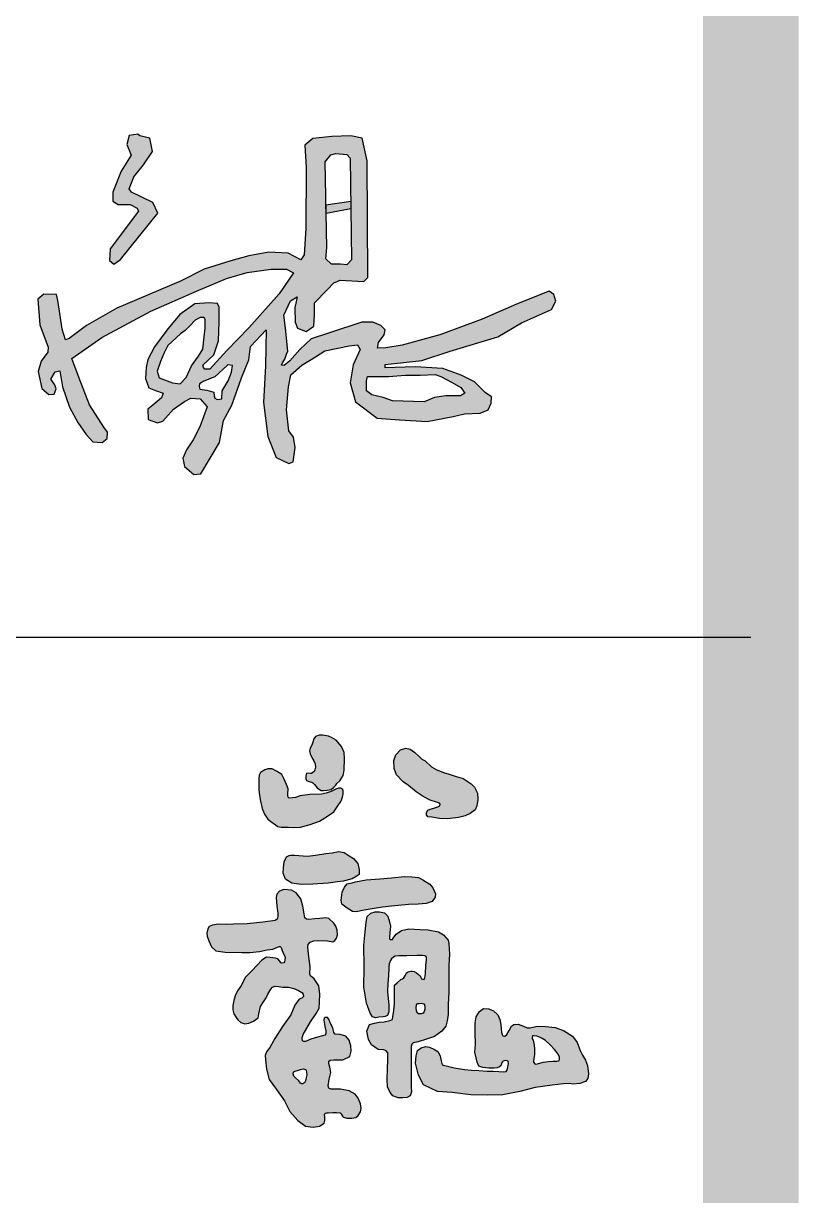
# Model space of a CAD drawing. Extents: x -427546 to -314919, y 698702 to 968782.
# Drawn here: x -341087 to -339871, y 791971 to 793810 of the extents above; entities that cross this region are included whole.
import ezdxf

# ---------------------------------------------------------------- set-up
doc = ezdxf.new("R2010")
doc.units = 0
doc.header["$LTSCALE"] = 1000
doc.header["$MEASUREMENT"] = 0
doc.layers.get('0').update_dxf_attribs({"linetype": 'CONTINUOUS'})
doc.layers.add('PUB_TITLE', color=4, linetype='CONTINUOUS')

msp = doc.modelspace()

# ---------------------------------------------------------------- hatches: boundary and pattern name
h = msp.add_hatch(color=7)
h.paths.add_polyline_path([(-340589.8, 793407.5), (-340552.8, 793405.3), (-340546.4, 793411.7), (-340547.8, 793594.5), (-340555.5, 793630.1), (-340573.1, 793634), (-340602.9, 793632.7), (-340632.7, 793629.5), (-340645.2, 793619.5), (-340643.1, 793584), (-340643.7, 793488.3), (-340646.6, 793447.3), (-340651.8, 793439.6), (-340671.4, 793450), (-340701.8, 793451.6), (-340733.3, 793445.6), (-340761.3, 793437.7), (-340803.5, 793424.5), (-340840.5, 793406.1), (-340940.4, 793363.5), (-340988, 793336.2), (-341015.3, 793315.9), (-341021, 793313.9), (-341026.2, 793330.5), (-341029.3, 793352), (-341032.7, 793375.8), (-341034.8, 793384.9), (-341054.9, 793385.3), (-341064.5, 793377.9), (-341061, 793337.6), (-341048.3, 793302.2), (-341048.5, 793294.6), (-341059, 793280.4), (-341063.6, 793264.1), (-341057.8, 793237.3), (-341047, 793228.1), (-341038.7, 793228.7), (-341035.6, 793237), (-341037.4, 793243.5), (-341044.1, 793252.4), (-341037, 793263.7), (-341029.6, 793265.3), (-341025.6, 793240.3), (-341014.5, 793208.2), (-341001.8, 793184.2), (-340988.3, 793165.5), (-340978.1, 793153.8), (-340963.2, 793153), (-340955.6, 793159.1), (-340955.2, 793169.2), (-340960.6, 793176.8), (-340983.2, 793211.7), (-340999.6, 793253.7), (-341010.9, 793284.5), (-340963.7, 793317.3), (-340887, 793358.9), (-340815.5, 793390.2), (-340768.4, 793410.1), (-340736.1, 793419.4), (-340698.2, 793424.9), (-340674.1, 793424.9), (-340663.2, 793419), (-340685.7, 793386.3), (-340733.3, 793332.5), (-340767.6, 793297), (-340794.5, 793267.8), (-340802.1, 793268.1), (-340804.4, 793270.6), (-340805.2, 793274.3), (-340788.4, 793290.4), (-340780.7, 793312.5), (-340780, 793342), (-340779.8, 793365), (-340782.3, 793370.8), (-340795.5, 793371.8), (-340817.8, 793370.3), (-340841.7, 793353.5), (-340860.5, 793331.3), (-340881.1, 793303), (-340891.6, 793283.2), (-340894.4, 793270.5), (-340895.5, 793253.2), (-340890.3, 793238.4), (-340879.5, 793234.3), (-340867.8, 793230.4), (-340870.3, 793222.9), (-340884, 793211.4), (-340891.7, 793205.1), (-340891.2, 793189.1), (-340876.4, 793183.7), (-340868.4, 793186.1), (-340851.2, 793205.3), (-340834.2, 793217.1), (-340824.3, 793222.3), (-340809.8, 793221.4), (-340798.5, 793208.8), (-340810.3, 793177.4), (-340820.7, 793157.1), (-340830.9, 793141.2), (-340836.9, 793128), (-340834.2, 793114.9), (-340819.6, 793102.6), (-340808.7, 793103.9), (-340779.4, 793153), (-340772.9, 793187.3), (-340760, 793211.5), (-340744.6, 793254.4), (-340733.3, 793282.5), (-340730.8, 793303.6), (-340706.2, 793329.7), (-340707.2, 793273.1), (-340710.2, 793215.5), (-340703.6, 793162.3), (-340690.5, 793129.3), (-340670.6, 793120), (-340663.7, 793122.5), (-340660.6, 793144.9), (-340663.1, 793161.1), (-340670.3, 793171.2), (-340674.3, 793204.2), (-340671.2, 793240), (-340667.2, 793258.8), (-340650.2, 793274.2), (-340628.7, 793287.1), (-340613.9, 793296.6), (-340575.9, 793304.7), (-340562.7, 793305.9), (-340558.4, 793298.9), (-340569.8, 793274.8), (-340574.1, 793246.4), (-340565.9, 793216.8), (-340531.9, 793191.1), (-340496.9, 793188.3), (-340453.6, 793186), (-340412.7, 793193.4), (-340394.7, 793197.8), (-340370.2, 793198.9), (-340357.7, 793204), (-340353, 793214.5), (-340352.4, 793224.2), (-340362.6, 793231.3), (-340379, 793247.8), (-340400.2, 793258.4), (-340428.7, 793268.8), (-340472.3, 793271.4), (-340519.4, 793269.7), (-340519.1, 793275.1), (-340461.9, 793281.4), (-340417.5, 793295.9), (-340342.8, 793318.5), (-340305.6, 793340.6), (-340258.4, 793361.3), (-340251.8, 793374.4), (-340254.8, 793385.1), (-340262.2, 793390), (-340313.4, 793369.8), (-340367.1, 793346.2), (-340433.6, 793321.6), (-340492.7, 793305.4), (-340518.4, 793301.4), (-340531.2, 793300.9), (-340529.9, 793309.6), (-340521.1, 793321.8), (-340519.6, 793329.8), (-340526.2, 793336.6), (-340538.6, 793341.5), (-340555.9, 793341.5), (-340608.5, 793324.4), (-340635.7, 793315.6), (-340653.2, 793298.6), (-340668.7, 793280.9), (-340678, 793273.6), (-340681.8, 793273.9), (-340680.3, 793277.9), (-340676.9, 793283.4), (-340674, 793291.3), (-340672.2, 793295.9), (-340675.9, 793332.4), (-340678.3, 793352.7), (-340667.7, 793375.1), (-340657.2, 793381.2), (-340661.3, 793364.2), (-340660.8, 793341.5), (-340657, 793332.2), (-340643.5, 793327.2), (-340631.5, 793335.2), (-340630.4, 793353.2), (-340630.4, 793371.9), (-340610.6, 793392.2), (-340600, 793403.1)])
h.paths.add_polyline_path([(-340612.6, 793440.7), (-340610.8, 793458.9), (-340613.6, 793593), (-340604.8, 793604.1), (-340596.5, 793606.3), (-340579.4, 793604.9), (-340574.3, 793599), (-340572.1, 793439.6), (-340579.3, 793431.8), (-340589.2, 793432.7), (-340603.7, 793432.4)], flags=16)
h.paths.add_polyline_path([(-340547.1, 793256.1), (-340513.9, 793256.5), (-340487.5, 793258.3), (-340464.5, 793258.5), (-340441.1, 793259.3), (-340431.8, 793256.1), (-340414, 793246.8), (-340400.4, 793239.2), (-340394.5, 793230.1), (-340401, 793226.2), (-340424.4, 793226), (-340441.8, 793223.4), (-340458.3, 793216.7), (-340508.1, 793218.2), (-340522.4, 793223.4), (-340540.2, 793227.5), (-340548.6, 793233.6), (-340548.4, 793249.8)], flags=16)
h.paths.add_polyline_path([(-340801.9, 793345.4), (-340801.6, 793332.2), (-340803.3, 793318.6), (-340805.5, 793299.1), (-340812.1, 793288.4), (-340823, 793273), (-340831.5, 793255), (-340840.8, 793245.1), (-340853.2, 793246.2), (-340874, 793254.5), (-340877, 793264.6), (-340872.1, 793279.7), (-340866.6, 793292.3), (-340860.3, 793305.1), (-340840.5, 793323.2), (-340833.3, 793328.3), (-340826.5, 793335.5), (-340817.4, 793344.6), (-340809.7, 793348.8), (-340803.4, 793348.9)], flags=16)
h.paths.add_polyline_path([(-340758.8, 793273.5), (-340760.6, 793263.4), (-340765.9, 793249.8), (-340775.1, 793233.8), (-340775.8, 793221.5), (-340782.8, 793220.2), (-340786.5, 793222.1), (-340787.9, 793226.2), (-340788.4, 793231.9), (-340799, 793235.1), (-340810.3, 793236.5), (-340811, 793240.4), (-340810.4, 793244.8), (-340803.9, 793249), (-340786.5, 793255.9), (-340767.5, 793273.5), (-340765.6, 793274.7)], flags=16)
for points in [[(-340876.1, 793512.4), (-340883.8, 793529.3), (-340917.4, 793545.4), (-340921, 793550.9), (-340913.9, 793569.8), (-340898.5, 793588.2), (-340884.6, 793609.6), (-340888.5, 793630.3), (-340904.3, 793634.1), (-340907.6, 793636.3), (-340921.1, 793634.7), (-340924.9, 793620.4), (-340917.8, 793603.7), (-340933.7, 793578.5), (-340946.6, 793545.7), (-340946.5, 793531.5), (-340938, 793526), (-340919.5, 793526), (-340908.2, 793520.3), (-340906.6, 793515.9), (-340951, 793456.5), (-340951.6, 793438.6), (-340945, 793432.6), (-340934.8, 793440)], [(-340573.4, 793531.6), (-340612.2, 793525.9), (-340611.9, 793512), (-340573.2, 793519.3)]]:
    msp.add_hatch(color=7).paths.add_polyline_path(points)
h = msp.add_hatch(color=7)
h.paths.add_polyline_path([(-340379.4, 792612.2), (-340384.6, 792617.2), (-340397, 792625.4), (-340408, 792628.8), (-340419, 792632.6), (-340427.9, 792635.3), (-340439.1, 792639.9), (-340446.7, 792644.1), (-340456.4, 792653.4), (-340462, 792656.2), (-340466, 792660.3), (-340472.6, 792666.5), (-340480.2, 792671.6), (-340486.8, 792673.2), (-340495.3, 792670.6), (-340502.6, 792662.9), (-340505.6, 792653.7), (-340505.1, 792641.1), (-340501.4, 792631.3), (-340491.1, 792620.6), (-340482.7, 792614.4), (-340470.8, 792604.7), (-340459.5, 792597.6), (-340448.6, 792591.5), (-340438.7, 792588.5), (-340433.9, 792586.8), (-340433.3, 792585.4), (-340433.8, 792583), (-340436.6, 792581.3), (-340442.8, 792579.3), (-340448.5, 792577.3), (-340452.5, 792575.8), (-340454.5, 792572.3), (-340454.6, 792568.5), (-340452.2, 792565.7), (-340446.1, 792564.9), (-340434.3, 792563.1), (-340421.6, 792562.1), (-340404.4, 792564.7), (-340393.6, 792567.3), (-340385.8, 792570.6), (-340378.2, 792576.7), (-340375.6, 792582.5), (-340373.8, 792592.6), (-340374.6, 792602.6)])
h.paths.add_polyline_path([(-340594.7, 792581.3), (-340589.1, 792589.8), (-340586.1, 792596.2), (-340585.2, 792601.7), (-340585.5, 792607.2), (-340586.8, 792609.5), (-340588.8, 792610.6), (-340592.2, 792610.7), (-340596.5, 792608.7), (-340604.1, 792605.3), (-340612, 792602.8), (-340619.2, 792601.2), (-340637.4, 792600.6), (-340652.8, 792598.3), (-340660.1, 792595.9), (-340664.5, 792595.2), (-340670.2, 792595), (-340671.4, 792596.6), (-340671.8, 792599.1), (-340671.8, 792601.4), (-340671.7, 792609.6), (-340674.1, 792616.3), (-340678.1, 792625.7), (-340681.7, 792631.9), (-340689.7, 792637.4), (-340696.9, 792641), (-340703.5, 792641), (-340708.3, 792639.2), (-340714.9, 792634.8), (-340717.2, 792630.8), (-340717.7, 792624.9), (-340717.5, 792608.3), (-340716.4, 792599.2), (-340714.9, 792589.9), (-340712.2, 792578.7), (-340708.5, 792569.8), (-340703.5, 792561.7), (-340697.4, 792557.1), (-340687.9, 792550.5), (-340682.3, 792549.1), (-340671.3, 792549.1), (-340663.5, 792548.6), (-340652.2, 792549.2), (-340637.1, 792553.7), (-340622.6, 792558.5), (-340609.6, 792566.5), (-340599.9, 792573.5)])
h.paths.add_polyline_path([(-340583.5, 792638.7), (-340582.9, 792656.9), (-340583.9, 792666.5), (-340588, 792676), (-340596, 792685.6), (-340603.3, 792690.2), (-340608.1, 792692.3), (-340617.5, 792693.6), (-340623, 792693.4), (-340628.5, 792691.6), (-340631.4, 792687.8), (-340632.8, 792682.9), (-340634.6, 792678.1), (-340637.1, 792673.3), (-340637.9, 792669.3), (-340637, 792664.2), (-340634.5, 792658.4), (-340631.3, 792653.5), (-340629, 792648.6), (-340628.6, 792643.4), (-340629.5, 792639.3), (-340630.8, 792636.7), (-340634.7, 792633.5), (-340636.6, 792633.4), (-340639.7, 792634), (-340643, 792633.7), (-340643.3, 792632.1), (-340643.9, 792629.2), (-340643.8, 792625), (-340642.7, 792622.4), (-340640, 792621.5), (-340637.1, 792620.6), (-340634.6, 792620), (-340632.7, 792618.6), (-340630.2, 792616.3), (-340627.9, 792613.4), (-340626, 792610.9), (-340622.4, 792608.5), (-340619.6, 792606.9), (-340615.9, 792606.9), (-340610.1, 792607.3), (-340604.2, 792608.5), (-340600.1, 792611.9), (-340596.8, 792615.1), (-340595.1, 792617.7), (-340590.6, 792621.9), (-340585.1, 792630.5)])
h.paths.add_polyline_path([(-340444.5, 792454.3), (-340449.2, 792460.1), (-340460, 792466.7), (-340467.1, 792470.4), (-340477.5, 792471.6), (-340489.2, 792472.1), (-340509.3, 792470), (-340527.9, 792468.1), (-340549.2, 792466.6), (-340565.9, 792463.7), (-340571.3, 792462.1), (-340579, 792460.4), (-340583.4, 792455.3), (-340586.9, 792447.1), (-340588.2, 792435), (-340587.1, 792428.7), (-340579, 792422.4), (-340570.8, 792417.2), (-340565, 792416.7), (-340552.2, 792419.1), (-340539.7, 792421.1), (-340523.5, 792423.9), (-340509.4, 792425.2), (-340482.7, 792427.8), (-340467.7, 792428.7), (-340454.9, 792429.5), (-340445.6, 792432.5), (-340441, 792439.3), (-340440.6, 792444.7)])
h.paths.add_polyline_path([(-340562.4, 792492.2), (-340568.9, 792499.9), (-340575.7, 792504.4), (-340583.7, 792509.8), (-340592.8, 792510.9), (-340602.7, 792508.9), (-340612.3, 792508.1), (-340628.8, 792505.3), (-340641.3, 792503.8), (-340661.8, 792505.4), (-340668, 792505.3), (-340670, 792504.7), (-340674.2, 792502.7), (-340677.9, 792494.8), (-340678.7, 792485.4), (-340679.6, 792476.9), (-340675.6, 792467.6), (-340666, 792461.6), (-340651.2, 792459.3), (-340632.8, 792459.6), (-340608.9, 792461.6), (-340594.2, 792463.6), (-340585.1, 792464.4), (-340570.9, 792468.4), (-340565, 792471.8), (-340560.1, 792475.2), (-340560.4, 792482.6)])
h.paths.add_polyline_path([(-340640.2, 792365), (-340637.1, 792368.9), (-340631.4, 792370.9), (-340623.8, 792371.6), (-340609.8, 792370.9), (-340601.2, 792369.6), (-340598.3, 792371.5), (-340595.7, 792375), (-340594, 792380.5), (-340594.9, 792387.7), (-340596.9, 792394.2), (-340599.8, 792398.6), (-340607.7, 792406.2), (-340612.6, 792406.8), (-340621.9, 792406), (-340629.8, 792405.5), (-340639.6, 792404.6), (-340642.9, 792405), (-340645.6, 792407), (-340646.1, 792410.3), (-340646.3, 792413.1), (-340648.4, 792425.4), (-340651.9, 792436.8), (-340659, 792446.3), (-340666.5, 792450.6), (-340678.4, 792451.6), (-340685, 792448.9), (-340689.2, 792444.3), (-340690.3, 792439), (-340689.5, 792425.4), (-340687.7, 792414.6), (-340687.6, 792408.9), (-340688.7, 792404.9), (-340691.7, 792402.9), (-340699.2, 792401.7), (-340711.4, 792400.2), (-340735.9, 792397.4), (-340757.2, 792397.1), (-340767.6, 792396.7), (-340781.2, 792397.1), (-340790.1, 792395.7), (-340795.4, 792393.4), (-340797.4, 792389.6), (-340799.1, 792383), (-340798.5, 792378.1), (-340796.2, 792370.8), (-340791.6, 792361.3), (-340784.9, 792355.4), (-340770.4, 792353.4), (-340744, 792352.4), (-340731.9, 792352.8), (-340716.7, 792354.1), (-340704.4, 792356.9), (-340695.5, 792358), (-340688.2, 792361), (-340685.9, 792361.9), (-340684.1, 792361.9), (-340682.3, 792360.6), (-340681.3, 792357.1), (-340679.2, 792351.6), (-340677.2, 792348.2), (-340676.4, 792344.6), (-340676.8, 792340.9), (-340677.1, 792337.8), (-340678.4, 792336.2), (-340681.4, 792335.7), (-340682.8, 792336.3), (-340684.6, 792338.9), (-340687.8, 792342.6), (-340691.3, 792343.9), (-340699.6, 792344.7), (-340705.4, 792345.1), (-340712.8, 792340.7), (-340720.5, 792332.3), (-340727.8, 792324.4), (-340738.4, 792314.2), (-340745.6, 792299.8), (-340750.8, 792292.4), (-340754.6, 792284.7), (-340756.6, 792277.6), (-340758.5, 792269.6), (-340758.1, 792262.6), (-340756.6, 792256.3), (-340753, 792250.5), (-340750.4, 792247.2), (-340745.9, 792243), (-340739.5, 792240.7), (-340733.2, 792241.9), (-340725.9, 792245), (-340718.7, 792250.4), (-340717.4, 792256.2), (-340715.2, 792268.1), (-340710, 792275), (-340705.9, 792281.6), (-340703.3, 792287.2), (-340698.5, 792295), (-340696.1, 792298.5), (-340692.3, 792299.8), (-340686.4, 792299.3), (-340680, 792298.3), (-340671, 792298), (-340662.7, 792296), (-340655.4, 792293.1), (-340649.9, 792290), (-340647.9, 792287.2), (-340647.7, 792283.8), (-340650, 792281), (-340654.2, 792279.6), (-340661.2, 792270.2), (-340667.2, 792254.8), (-340680.2, 792236.4), (-340692.4, 792217.7), (-340700.2, 792203.8), (-340705.4, 792196.7), (-340707.5, 792190.8), (-340707, 792184.4), (-340705.6, 792169.7), (-340701.1, 792153.5), (-340689.7, 792137.5), (-340677.3, 792119.9), (-340668.7, 792103.1), (-340656.2, 792089), (-340644.1, 792080.1), (-340632.3, 792078.5), (-340622.4, 792080.4), (-340615, 792084.8), (-340614.1, 792089.2), (-340614.1, 792095.4), (-340614.5, 792098), (-340613.5, 792100.5), (-340611.4, 792100.9), (-340608.2, 792101.1), (-340601.2, 792101.6), (-340595.8, 792101.6), (-340590.2, 792101.1), (-340589, 792100.3), (-340588.1, 792098.3), (-340586.5, 792095.8), (-340584.6, 792094.4), (-340579.3, 792092.8), (-340571.5, 792092.7), (-340565.4, 792093.9), (-340561.9, 792096.7), (-340558.3, 792102.6), (-340556.9, 792108), (-340558.3, 792115.3), (-340561.5, 792123.9), (-340566.4, 792130.4), (-340575.7, 792135.5), (-340589.5, 792138.2), (-340604.6, 792138.4), (-340607.9, 792139.9), (-340608.9, 792143.7), (-340607.3, 792153.7), (-340604.5, 792164.2), (-340606, 792172.6), (-340607.6, 792178.4), (-340607.9, 792182), (-340605.6, 792183.5), (-340599.8, 792184.4), (-340592.9, 792184.1), (-340585.8, 792184), (-340574.7, 792189.6), (-340572.7, 792197.8), (-340573, 792206.2), (-340575.6, 792215.3), (-340581.3, 792221.5), (-340589.8, 792223.8), (-340597.6, 792224.6), (-340599.9, 792227.2), (-340601.6, 792234.2), (-340605.4, 792242.5), (-340607.8, 792248.1), (-340610, 792250.8), (-340613.4, 792250.8), (-340615.2, 792249.5), (-340615.4, 792247.2), (-340613.8, 792236.7), (-340612.4, 792229.7), (-340612.4, 792224.9), (-340614.1, 792222.8), (-340617.5, 792222.1), (-340625.7, 792219.6), (-340636, 792216.5), (-340644.3, 792213.1), (-340646.9, 792212.8), (-340649.2, 792214.1), (-340649.7, 792218.7), (-340647.9, 792223.8), (-340636.6, 792244.1), (-340627.7, 792257), (-340623.1, 792265.4), (-340622.3, 792274.5), (-340622.1, 792287.1), (-340623.6, 792300.2), (-340630.8, 792311.3), (-340636.7, 792315.9), (-340637.5, 792318.6), (-340637.2, 792330.6), (-340639.4, 792350.1), (-340640.6, 792361.5)])
h.paths.add_polyline_path([(-340655, 792151.3), (-340652.3, 792147.8), (-340650.3, 792146.7), (-340648.6, 792146.8), (-340647.2, 792147.5), (-340645.1, 792149.8), (-340643.8, 792153.2), (-340643.1, 792156.7), (-340642.4, 792160.8), (-340642.6, 792164.8), (-340643.2, 792167.8), (-340644.6, 792169.2), (-340647.4, 792169.9), (-340649.9, 792169.6), (-340652.4, 792169.1), (-340655.1, 792168), (-340660.8, 792166.5), (-340661.6, 792166.2), (-340662.5, 792165.9), (-340663.1, 792164.7), (-340663.5, 792162.4), (-340662.4, 792158.5), (-340660.6, 792156.7)], flags=16)
h.paths.add_polyline_path([(-340419.7, 792312), (-340419.5, 792332), (-340418.6, 792349.9), (-340419.5, 792366.9), (-340420.4, 792371.9), (-340427.6, 792380.3), (-340435.8, 792384.9), (-340452, 792388), (-340464.3, 792388.7), (-340482, 792389.6), (-340493.9, 792387.3), (-340502.1, 792381.6), (-340507.4, 792374.7), (-340508.1, 792373.3), (-340509.3, 792372.9), (-340511.6, 792372.8), (-340512.5, 792374.1), (-340512.6, 792377.3), (-340511.9, 792383.4), (-340510.8, 792393.9), (-340512.4, 792400.8), (-340515.4, 792409.9), (-340520.2, 792414.8), (-340528, 792416.6), (-340535, 792416.4), (-340541.9, 792414.3), (-340547.4, 792409.3), (-340549, 792400.5), (-340550.8, 792385), (-340552.9, 792363.9), (-340552.3, 792329.5), (-340552.7, 792298.2), (-340548.5, 792273.3), (-340543.1, 792257.4), (-340539.2, 792251.6), (-340534.3, 792250.3), (-340529.4, 792251.4), (-340522.5, 792251.5), (-340519.2, 792252.2), (-340515.8, 792253.6), (-340514.6, 792256.7), (-340513.4, 792259.3), (-340513.4, 792263.7), (-340513.7, 792270.3), (-340514.6, 792280.5), (-340515.5, 792291.6), (-340515, 792304), (-340514.3, 792316.2), (-340513.5, 792328.9), (-340513.1, 792334.9), (-340510.9, 792340.3), (-340509.5, 792342.7), (-340506.4, 792345.4), (-340503.5, 792346.9), (-340498, 792347.5), (-340485.5, 792347.4), (-340469.5, 792347.8), (-340461, 792347.9), (-340457.2, 792347.2), (-340455.3, 792346.4), (-340454.5, 792345.2), (-340454.5, 792340.5), (-340455.4, 792333), (-340456.3, 792319.2), (-340457.1, 792312.9), (-340457.8, 792310.8), (-340460.1, 792310.7), (-340462.1, 792311.5), (-340463.3, 792313.7), (-340464.7, 792316.1), (-340467.6, 792318.9), (-340470.2, 792320.9), (-340473.6, 792322.9), (-340476.8, 792323.4), (-340478.9, 792323.2), (-340483.3, 792322.4), (-340486, 792320.7), (-340487.3, 792317), (-340489.8, 792312.9), (-340492, 792311.1), (-340495, 792310.1), (-340500.7, 792305.3), (-340504.6, 792301.4), (-340504.8, 792287.2), (-340504.6, 792272.7), (-340505.9, 792261.5), (-340507.1, 792251.8), (-340507.9, 792247.7), (-340511.8, 792245.7), (-340520.8, 792243.7), (-340529, 792243.1), (-340535.9, 792242), (-340544, 792239.6), (-340548.2, 792229.2), (-340545.3, 792216.3), (-340541, 792207.9), (-340530.3, 792200.5), (-340521.5, 792199.8), (-340517.6, 792198.4), (-340515.3, 792195.4), (-340515.2, 792191), (-340515.1, 792184.3), (-340515.8, 792169.9), (-340516.1, 792153.2), (-340515.5, 792142.1), (-340511.5, 792132.8), (-340507.1, 792127.6), (-340498.9, 792124.8), (-340491.7, 792124.4), (-340484.8, 792124.9), (-340480.1, 792127.6), (-340477.8, 792134), (-340478.3, 792141.6), (-340478.3, 792153.6), (-340478.5, 792164.6), (-340478.7, 792187.1), (-340478.7, 792197.5), (-340478.3, 792205.2), (-340477.6, 792208.8), (-340475.2, 792210.8), (-340467.5, 792212.5), (-340454.3, 792216.6), (-340441.7, 792220.6), (-340430.3, 792229.1), (-340424.2, 792237), (-340422, 792245.3), (-340420.6, 792255.4), (-340420.4, 792271.1), (-340419.7, 792290.6)])
h.paths.add_polyline_path([(-340458.9, 792272.2), (-340457.6, 792270.3), (-340457.3, 792267.1), (-340457.3, 792263.6), (-340458.2, 792260.2), (-340459.8, 792257.3), (-340463.1, 792256.4), (-340467.1, 792256.4), (-340469.1, 792258.1), (-340470.1, 792261), (-340470.7, 792266), (-340470, 792270.3), (-340468.7, 792272.4), (-340465.9, 792272.5), (-340463, 792272.9)], flags=16)
h.paths.add_polyline_path([(-340218.2, 792211.3), (-340225.6, 792221.3), (-340239.6, 792230.5), (-340252.4, 792234.9), (-340267.9, 792236.7), (-340281, 792236.9), (-340291.8, 792234.4), (-340296.7, 792234.2), (-340302.5, 792237), (-340310.5, 792240), (-340317.5, 792239.9), (-340320.9, 792237.2), (-340324.9, 792230.5), (-340328.5, 792224), (-340331.5, 792221.6), (-340334.5, 792221.7), (-340336, 792224), (-340336.8, 792227.6), (-340337.2, 792232.8), (-340337.8, 792239.6), (-340339.2, 792247.6), (-340342.4, 792254.7), (-340349.6, 792261.2), (-340356.7, 792264.3), (-340365.2, 792264.6), (-340371.6, 792260.2), (-340376.5, 792251.7), (-340377.9, 792242.2), (-340377.9, 792227.3), (-340377.7, 792208.9), (-340378.6, 792196.4), (-340376.8, 792187.3), (-340374.8, 792180.5), (-340372.5, 792174.4), (-340366, 792172.1), (-340356.5, 792171.3), (-340348.2, 792171.2), (-340343.8, 792171.5), (-340340, 792173.2), (-340338.1, 792174.8), (-340336.6, 792178.9), (-340335.5, 792181.1), (-340334.1, 792182.2), (-340331, 792183.2), (-340327.9, 792182.9), (-340326.4, 792182.2), (-340326.1, 792178.5), (-340326.3, 792175.3), (-340327.4, 792170.8), (-340328.5, 792167.5), (-340329.5, 792165.9), (-340333.9, 792165.2), (-340341.2, 792165.8), (-340350.1, 792166.7), (-340359.2, 792166.3), (-340372.3, 792167.4), (-340384, 792167.8), (-340394.9, 792169.1), (-340411, 792171.6), (-340427.6, 792175.7), (-340428.5, 792175.9), (-340429.7, 792176.6), (-340431.4, 792182.6), (-340433.2, 792190.6), (-340436.5, 792197.3), (-340441.7, 792200.7), (-340449.7, 792204), (-340456.2, 792205.3), (-340462.8, 792203.1), (-340468.5, 792199.1), (-340470.8, 792190.3), (-340471.9, 792178.9), (-340466.9, 792160.2), (-340459.3, 792145.1), (-340437.1, 792134.7), (-340414.1, 792132.9), (-340384.7, 792129.4), (-340359.2, 792128.6), (-340334.9, 792129.4), (-340308, 792134.4), (-340283.9, 792140.8), (-340257.3, 792144.4), (-340239.7, 792146.7), (-340229.6, 792147.1), (-340225, 792146.2), (-340213.8, 792147), (-340205.2, 792150.4), (-340201.3, 792155), (-340200.1, 792162.4), (-340202, 792175.2), (-340205, 792183.8), (-340210, 792191.4), (-340213.6, 792199.1)])
h.paths.add_polyline_path([(-340288.7, 792217.1), (-340288.8, 792220), (-340288.3, 792221.7), (-340286, 792222.1), (-340281.6, 792221.3), (-340277.1, 792219.8), (-340272.8, 792217.7), (-340267.9, 792214.4), (-340260.5, 792207.9), (-340253.8, 792200.6), (-340248.1, 792193.3), (-340245.8, 792188.6), (-340245.6, 792185), (-340247.1, 792182.8), (-340249.8, 792182.2), (-340256.4, 792182), (-340262.9, 792181.5), (-340271.7, 792180.5), (-340280.4, 792178.2), (-340283.9, 792177.4), (-340286.7, 792180.4), (-340286.7, 792183.1), (-340285.7, 792189), (-340285.2, 792193.2), (-340284.9, 792201.7), (-340285.7, 792207.1), (-340287.4, 792215)], flags=16)

# ---------------------------------------------------------------- linework, layer by layer
for points in [[(-341034.8, 793384.9), (-341054.9, 793385.3), (-341064.5, 793377.9), (-341061, 793337.6), (-341048.3, 793302.2), (-341048.5, 793294.6), (-341059, 793280.4), (-341063.6, 793264.1), (-341057.8, 793237.3), (-341047, 793228.1), (-341038.7, 793228.7), (-341035.6, 793237), (-341037.4, 793243.5), (-341044.1, 793252.4), (-341037, 793263.7), (-341029.6, 793265.3), (-341025.6, 793240.3), (-341014.5, 793208.2), (-341001.8, 793184.2), (-340988.3, 793165.5), (-340978.1, 793153.8), (-340963.2, 793153), (-340955.6, 793159.1), (-340955.2, 793169.2), (-340960.6, 793176.8), (-340983.2, 793211.7), (-340999.6, 793253.7), (-341010.9, 793284.5), (-340963.7, 793317.3), (-340887, 793358.9), (-340815.5, 793390.2), (-340768.4, 793410.1), (-340736.1, 793419.4), (-340698.2, 793424.9), (-340674.1, 793424.9), (-340663.2, 793419), (-340685.7, 793386.3), (-340733.3, 793332.5), (-340767.6, 793297), (-340794.5, 793267.8), (-340802.1, 793268.1), (-340804.4, 793270.6), (-340805.2, 793274.3), (-340788.4, 793290.4), (-340780.7, 793312.5), (-340780, 793342), (-340779.8, 793365), (-340782.3, 793370.8), (-340795.5, 793371.8), (-340817.8, 793370.3), (-340841.7, 793353.5), (-340860.5, 793331.3), (-340881.1, 793303), (-340891.6, 793283.2), (-340894.4, 793270.5), (-340895.5, 793253.2), (-340890.3, 793238.4), (-340879.5, 793234.3), (-340867.8, 793230.4), (-340870.3, 793222.9), (-340884, 793211.4), (-340891.7, 793205.1), (-340891.2, 793189.1), (-340876.4, 793183.7), (-340868.4, 793186.1), (-340851.2, 793205.3), (-340834.2, 793217.1), (-340824.3, 793222.3), (-340809.8, 793221.4), (-340798.5, 793208.8), (-340810.3, 793177.4), (-340820.7, 793157.1), (-340830.9, 793141.2), (-340836.9, 793128), (-340834.2, 793114.9), (-340819.6, 793102.6), (-340808.7, 793103.9), (-340779.4, 793153), (-340772.9, 793187.3), (-340760, 793211.5), (-340744.6, 793254.4), (-340733.3, 793282.5), (-340730.8, 793303.6), (-340706.2, 793329.7), (-340707.2, 793273.1), (-340710.2, 793215.5), (-340703.6, 793162.3), (-340690.5, 793129.3), (-340670.6, 793120), (-340663.7, 793122.5), (-340660.6, 793144.9), (-340663.1, 793161.1), (-340670.3, 793171.2), (-340674.3, 793204.2), (-340671.2, 793240), (-340667.2, 793258.8), (-340650.2, 793274.2), (-340628.7, 793287.1), (-340613.9, 793296.6), (-340575.9, 793304.7), (-340562.7, 793305.9), (-340558.4, 793298.9), (-340569.8, 793274.8), (-340574.1, 793246.4), (-340565.9, 793216.8), (-340531.9, 793191.1), (-340496.9, 793188.3), (-340453.6, 793186), (-340412.7, 793193.4), (-340394.7, 793197.8), (-340370.2, 793198.9), (-340357.7, 793204), (-340353, 793214.5), (-340352.4, 793224.2), (-340362.6, 793231.3), (-340379, 793247.8), (-340400.2, 793258.4), (-340428.7, 793268.8), (-340472.3, 793271.4), (-340519.4, 793269.7), (-340519.1, 793275.1), (-340461.9, 793281.4), (-340417.5, 793295.9), (-340342.8, 793318.5), (-340305.6, 793340.6), (-340258.4, 793361.3), (-340251.8, 793374.4), (-340254.8, 793385.1), (-340262.2, 793390), (-340313.4, 793369.8), (-340367.1, 793346.2), (-340433.6, 793321.6), (-340492.7, 793305.4), (-340518.4, 793301.4), (-340531.2, 793300.9), (-340529.9, 793309.6), (-340521.1, 793321.8), (-340519.6, 793329.8), (-340526.2, 793336.6), (-340538.6, 793341.5), (-340555.9, 793341.5), (-340608.5, 793324.4), (-340635.7, 793315.6), (-340653.2, 793298.6), (-340668.7, 793280.9), (-340678, 793273.6), (-340681.8, 793273.9), (-340680.3, 793277.9), (-340676.9, 793283.4), (-340674, 793291.3), (-340672.2, 793295.9), (-340675.9, 793332.4), (-340678.3, 793352.7), (-340667.7, 793375.1), (-340657.2, 793381.2), (-340661.3, 793364.2), (-340660.8, 793341.5), (-340657, 793332.2), (-340643.5, 793327.2), (-340631.5, 793335.2), (-340630.4, 793353.2), (-340630.4, 793371.9), (-340610.6, 793392.2), (-340600, 793403.1), (-340589.8, 793407.5), (-340552.8, 793405.3), (-340546.4, 793411.7), (-340547.8, 793594.5), (-340555.5, 793630.1), (-340573.1, 793634), (-340602.9, 793632.7), (-340632.7, 793629.5), (-340645.2, 793619.5), (-340643.1, 793584), (-340643.7, 793488.3), (-340646.6, 793447.3), (-340651.8, 793439.6), (-340671.4, 793450), (-340701.8, 793451.6), (-340733.3, 793445.6), (-340761.3, 793437.7), (-340803.5, 793424.5), (-340840.5, 793406.1), (-340940.4, 793363.5), (-340988, 793336.2), (-341015.3, 793315.9), (-341021, 793313.9), (-341026.2, 793330.5), (-341029.3, 793352), (-341032.7, 793375.8)], [(-340907.6, 793636.3), (-340921.1, 793634.7), (-340924.9, 793620.4), (-340917.8, 793603.7), (-340933.7, 793578.5), (-340946.6, 793545.7), (-340946.5, 793531.5), (-340938, 793526), (-340919.5, 793526), (-340908.2, 793520.3), (-340906.6, 793515.9), (-340951, 793456.5), (-340951.6, 793438.6), (-340945, 793432.6), (-340934.8, 793440), (-340876.1, 793512.4), (-340883.8, 793529.3), (-340917.4, 793545.4), (-340921, 793550.9), (-340913.9, 793569.8), (-340898.5, 793588.2), (-340884.6, 793609.6), (-340888.5, 793630.3), (-340904.3, 793634.1), (-340904.3, 793634.1), (-340904.3, 793634.1)], [(-340613.6, 793593), (-340604.8, 793604.1), (-340596.5, 793606.3), (-340579.4, 793604.9), (-340574.3, 793599), (-340572.1, 793439.6), (-340579.3, 793431.8), (-340589.2, 793432.7), (-340603.7, 793432.4), (-340612.6, 793440.7), (-340610.8, 793458.9), (-340613.6, 793593)], [(-340590.6, 792621.9), (-340585.1, 792630.5), (-340583.5, 792638.7), (-340582.9, 792656.9), (-340583.9, 792666.5), (-340588, 792676), (-340596, 792685.6), (-340603.3, 792690.2), (-340608.1, 792692.3), (-340617.5, 792693.6), (-340623, 792693.4), (-340628.5, 792691.6), (-340631.4, 792687.8), (-340632.8, 792682.9), (-340634.6, 792678.1), (-340637.1, 792673.3), (-340637.9, 792669.3), (-340637, 792664.2), (-340634.5, 792658.4), (-340631.3, 792653.5), (-340629, 792648.6), (-340628.6, 792643.4), (-340629.5, 792639.3), (-340630.8, 792636.7), (-340634.7, 792633.5), (-340636.6, 792633.4), (-340639.7, 792634), (-340643, 792633.7), (-340643.3, 792632.1), (-340643.9, 792629.2), (-340643.8, 792625), (-340642.7, 792622.4), (-340640, 792621.5), (-340637.1, 792620.6), (-340634.6, 792620), (-340632.7, 792618.6), (-340630.2, 792616.3), (-340627.9, 792613.4), (-340626, 792610.9), (-340622.4, 792608.5), (-340619.6, 792606.9), (-340615.9, 792606.9), (-340610.1, 792607.3), (-340604.2, 792608.5), (-340600.1, 792611.9), (-340596.8, 792615.1), (-340595.1, 792617.7)], [(-340456.4, 792653.4), (-340446.7, 792644.1), (-340439.1, 792639.9), (-340427.9, 792635.3), (-340419, 792632.6), (-340408, 792628.8), (-340397, 792625.4), (-340384.6, 792617.2), (-340379.4, 792612.2), (-340374.6, 792602.6), (-340373.8, 792592.6), (-340375.6, 792582.5), (-340378.2, 792576.7), (-340385.8, 792570.6), (-340393.6, 792567.3), (-340404.4, 792564.7), (-340421.6, 792562.1), (-340434.3, 792563.1), (-340446.1, 792564.9), (-340452.2, 792565.7), (-340454.6, 792568.5), (-340454.5, 792572.3), (-340452.5, 792575.8), (-340448.5, 792577.3), (-340442.8, 792579.3), (-340436.6, 792581.3), (-340433.8, 792583), (-340433.3, 792585.4), (-340433.9, 792586.8), (-340438.7, 792588.5), (-340448.6, 792591.5), (-340459.5, 792597.6), (-340470.8, 792604.7), (-340482.7, 792614.4), (-340491.1, 792620.6), (-340501.4, 792631.3), (-340505.1, 792641.1), (-340505.6, 792653.7), (-340502.6, 792662.9), (-340495.3, 792670.6), (-340486.8, 792673.2), (-340480.2, 792671.6), (-340472.6, 792666.5), (-340466, 792660.3), (-340462, 792656.2)], [(-340671.8, 792601.4), (-340671.7, 792609.6), (-340674.1, 792616.3), (-340678.1, 792625.7), (-340681.7, 792631.9), (-340689.7, 792637.4), (-340696.9, 792641), (-340703.5, 792641), (-340708.3, 792639.2), (-340714.9, 792634.8), (-340717.2, 792630.8), (-340717.7, 792624.9), (-340717.5, 792608.3), (-340716.4, 792599.2), (-340714.9, 792589.9), (-340712.2, 792578.7), (-340708.5, 792569.8), (-340703.5, 792561.7), (-340697.4, 792557.1), (-340687.9, 792550.5), (-340682.3, 792549.1), (-340671.3, 792549.1), (-340663.5, 792548.6), (-340652.2, 792549.2), (-340637.1, 792553.7), (-340622.6, 792558.5), (-340609.6, 792566.5), (-340599.9, 792573.5), (-340594.7, 792581.3), (-340589.1, 792589.8), (-340586.1, 792596.2), (-340585.2, 792601.7), (-340585.5, 792607.2), (-340586.8, 792609.5), (-340588.8, 792610.6), (-340592.2, 792610.7), (-340596.5, 792608.7), (-340604.1, 792605.3), (-340612, 792602.8), (-340619.2, 792601.2), (-340637.4, 792600.6), (-340652.8, 792598.3), (-340660.1, 792595.9), (-340664.5, 792595.2), (-340670.2, 792595), (-340671.4, 792596.6), (-340671.8, 792599.1)], [(-340661.8, 792505.4), (-340641.3, 792503.8), (-340628.8, 792505.3), (-340612.3, 792508.1), (-340602.7, 792508.9), (-340592.8, 792510.9), (-340583.7, 792509.8), (-340575.7, 792504.4), (-340568.9, 792499.9), (-340562.4, 792492.2), (-340560.4, 792482.6), (-340560.1, 792475.2), (-340565, 792471.8), (-340570.9, 792468.4), (-340585.1, 792464.4), (-340594.2, 792463.6), (-340608.9, 792461.6), (-340632.8, 792459.6), (-340651.2, 792459.3), (-340666, 792461.6), (-340675.6, 792467.6), (-340679.6, 792476.9), (-340678.7, 792485.4), (-340677.9, 792494.8), (-340674.2, 792502.7), (-340670, 792504.7), (-340668, 792505.3)], [(-340565.9, 792463.7), (-340549.2, 792466.6), (-340527.9, 792468.1), (-340509.3, 792470), (-340489.2, 792472.1), (-340477.5, 792471.6), (-340467.1, 792470.4), (-340460, 792466.7), (-340449.2, 792460.1), (-340444.5, 792454.3), (-340440.6, 792444.7), (-340441, 792439.3), (-340445.6, 792432.5), (-340454.9, 792429.5), (-340467.7, 792428.7), (-340482.7, 792427.8), (-340509.4, 792425.2), (-340523.5, 792423.9), (-340539.7, 792421.1), (-340552.2, 792419.1), (-340565, 792416.7), (-340570.8, 792417.2), (-340579, 792422.4), (-340587.1, 792428.7), (-340588.2, 792435), (-340586.9, 792447.1), (-340583.4, 792455.3), (-340579, 792460.4), (-340571.3, 792462.1)], [(-340646.3, 792413.1), (-340648.4, 792425.4), (-340651.9, 792436.8), (-340659, 792446.3), (-340666.5, 792450.6), (-340678.4, 792451.6), (-340685, 792448.9), (-340689.2, 792444.3), (-340690.3, 792439), (-340689.5, 792425.4), (-340687.7, 792414.6), (-340687.6, 792408.9), (-340688.7, 792404.9), (-340691.7, 792402.9), (-340699.2, 792401.7), (-340711.4, 792400.2), (-340735.9, 792397.4), (-340757.2, 792397.1), (-340767.6, 792396.7), (-340781.2, 792397.1), (-340790.1, 792395.7), (-340795.4, 792393.4), (-340797.4, 792389.6), (-340799.1, 792383), (-340798.5, 792378.1), (-340796.2, 792370.8), (-340791.6, 792361.3), (-340784.9, 792355.4), (-340770.4, 792353.4), (-340744, 792352.4), (-340731.9, 792352.8), (-340716.7, 792354.1), (-340704.4, 792356.9), (-340695.5, 792358), (-340688.2, 792361), (-340685.9, 792361.9), (-340684.1, 792361.9), (-340682.3, 792360.6), (-340681.3, 792357.1), (-340679.2, 792351.6), (-340677.2, 792348.2), (-340676.4, 792344.6), (-340676.8, 792340.9), (-340677.1, 792337.8), (-340678.4, 792336.2), (-340681.4, 792335.7), (-340682.8, 792336.3), (-340684.6, 792338.9), (-340687.8, 792342.6), (-340691.3, 792343.9), (-340699.6, 792344.7), (-340705.4, 792345.1), (-340712.8, 792340.7), (-340720.5, 792332.3), (-340727.8, 792324.4), (-340738.4, 792314.2), (-340745.6, 792299.8), (-340750.8, 792292.4), (-340754.6, 792284.7), (-340756.6, 792277.6), (-340758.5, 792269.6), (-340758.1, 792262.6), (-340756.6, 792256.3), (-340753, 792250.5), (-340750.4, 792247.2), (-340745.9, 792243), (-340739.5, 792240.7), (-340733.2, 792241.9), (-340725.9, 792245), (-340718.7, 792250.4), (-340717.4, 792256.2), (-340715.2, 792268.1), (-340710, 792275), (-340705.9, 792281.6), (-340703.3, 792287.2), (-340698.5, 792295), (-340696.1, 792298.5), (-340692.3, 792299.8), (-340686.4, 792299.3), (-340680, 792298.3), (-340671, 792298), (-340662.7, 792296), (-340655.4, 792293.1), (-340649.9, 792290), (-340647.9, 792287.2), (-340647.7, 792283.8), (-340650, 792281), (-340654.2, 792279.6), (-340661.2, 792270.2), (-340667.2, 792254.8), (-340680.2, 792236.4), (-340692.4, 792217.7), (-340700.2, 792203.8), (-340705.4, 792196.7), (-340707.5, 792190.8), (-340707, 792184.4), (-340705.6, 792169.7), (-340701.1, 792153.5), (-340689.7, 792137.5), (-340677.3, 792119.9), (-340668.7, 792103.1), (-340656.2, 792089), (-340644.1, 792080.1), (-340632.3, 792078.5), (-340622.4, 792080.4), (-340615, 792084.8), (-340614.1, 792089.2), (-340614.1, 792095.4), (-340614.5, 792098), (-340613.5, 792100.5), (-340611.4, 792100.9), (-340608.2, 792101.1), (-340601.2, 792101.6), (-340595.8, 792101.6), (-340590.2, 792101.1), (-340589, 792100.3), (-340588.1, 792098.3), (-340586.5, 792095.8), (-340584.6, 792094.4), (-340579.3, 792092.8), (-340571.5, 792092.7), (-340565.4, 792093.9), (-340561.9, 792096.7), (-340558.3, 792102.6), (-340556.9, 792108), (-340558.3, 792115.3), (-340561.5, 792123.9), (-340566.4, 792130.4), (-340575.7, 792135.5), (-340589.5, 792138.2), (-340604.6, 792138.4), (-340607.9, 792139.9), (-340608.9, 792143.7), (-340607.3, 792153.7), (-340604.5, 792164.2), (-340606, 792172.6), (-340607.6, 792178.4), (-340607.9, 792182), (-340605.6, 792183.5), (-340599.8, 792184.4), (-340592.9, 792184.1), (-340585.8, 792184), (-340574.7, 792189.6), (-340572.7, 792197.8), (-340573, 792206.2), (-340575.6, 792215.3), (-340581.3, 792221.5), (-340589.8, 792223.8), (-340597.6, 792224.6), (-340599.9, 792227.2), (-340601.6, 792234.2), (-340605.4, 792242.5), (-340607.8, 792248.1), (-340610, 792250.8), (-340613.4, 792250.8), (-340615.2, 792249.5), (-340615.4, 792247.2), (-340613.8, 792236.7), (-340612.4, 792229.7), (-340612.4, 792224.9), (-340614.1, 792222.8), (-340617.5, 792222.1), (-340625.7, 792219.6), (-340636, 792216.5), (-340644.3, 792213.1), (-340646.9, 792212.8), (-340649.2, 792214.1), (-340649.7, 792218.7), (-340647.9, 792223.8), (-340636.6, 792244.1), (-340627.7, 792257), (-340623.1, 792265.4), (-340622.3, 792274.5), (-340622.1, 792287.1), (-340623.6, 792300.2), (-340630.8, 792311.3), (-340636.7, 792315.9), (-340637.5, 792318.6), (-340637.2, 792330.6), (-340639.4, 792350.1), (-340640.6, 792361.5), (-340640.2, 792365), (-340637.1, 792368.9), (-340631.4, 792370.9), (-340623.8, 792371.6), (-340609.8, 792370.9), (-340601.2, 792369.6), (-340598.3, 792371.5), (-340595.7, 792375), (-340594, 792380.5), (-340594.9, 792387.7), (-340596.9, 792394.2), (-340599.8, 792398.6), (-340607.7, 792406.2), (-340612.6, 792406.8), (-340621.9, 792406), (-340629.8, 792405.5), (-340639.6, 792404.6), (-340642.9, 792405), (-340645.6, 792407), (-340646.1, 792410.3)], [(-340507.4, 792374.7), (-340502.1, 792381.6), (-340493.9, 792387.3), (-340482, 792389.6), (-340464.3, 792388.7), (-340452, 792388), (-340435.8, 792384.9), (-340427.6, 792380.3), (-340420.4, 792371.9), (-340419.5, 792366.9), (-340418.6, 792349.9), (-340419.5, 792332), (-340419.7, 792312), (-340419.7, 792290.6), (-340420.4, 792271.1), (-340420.6, 792255.4), (-340422, 792245.3), (-340424.2, 792237), (-340430.3, 792229.1), (-340441.7, 792220.6), (-340454.3, 792216.6), (-340467.5, 792212.5), (-340475.2, 792210.8), (-340477.6, 792208.8), (-340478.3, 792205.2), (-340478.7, 792197.5), (-340478.7, 792187.1), (-340478.5, 792164.6), (-340478.3, 792153.6), (-340478.3, 792141.6), (-340477.8, 792134), (-340480.1, 792127.6), (-340484.8, 792124.9), (-340491.7, 792124.4), (-340498.9, 792124.8), (-340507.1, 792127.6), (-340511.5, 792132.8), (-340515.5, 792142.1), (-340516.1, 792153.2), (-340515.8, 792169.9), (-340515.1, 792184.3), (-340515.2, 792191), (-340515.3, 792195.4), (-340517.6, 792198.4), (-340521.5, 792199.8), (-340530.3, 792200.5), (-340541, 792207.9), (-340545.3, 792216.3), (-340548.2, 792229.2), (-340544, 792239.6), (-340535.9, 792242), (-340529, 792243.1), (-340520.8, 792243.7), (-340511.8, 792245.7), (-340507.9, 792247.7), (-340507.1, 792251.8), (-340505.9, 792261.5), (-340504.6, 792272.7), (-340504.8, 792287.2), (-340504.6, 792301.4), (-340500.7, 792305.3), (-340495, 792310.1), (-340492, 792311.1), (-340489.8, 792312.9), (-340487.3, 792317), (-340486, 792320.7), (-340483.3, 792322.4), (-340478.9, 792323.2), (-340476.8, 792323.4), (-340473.6, 792322.9), (-340470.2, 792320.9), (-340467.6, 792318.9), (-340464.7, 792316.1), (-340463.3, 792313.7), (-340462.1, 792311.5), (-340460.1, 792310.7), (-340457.8, 792310.8), (-340457.1, 792312.9), (-340456.3, 792319.2), (-340455.4, 792333), (-340454.5, 792340.5), (-340454.5, 792345.2), (-340455.3, 792346.4), (-340457.2, 792347.2), (-340461, 792347.9), (-340469.5, 792347.8), (-340485.5, 792347.4), (-340498, 792347.5), (-340503.5, 792346.9), (-340506.4, 792345.4), (-340509.5, 792342.7), (-340510.9, 792340.3), (-340513.1, 792334.9), (-340513.5, 792328.9), (-340514.3, 792316.2), (-340515, 792304), (-340515.5, 792291.6), (-340514.6, 792280.5), (-340513.7, 792270.3), (-340513.4, 792263.7), (-340513.4, 792259.3), (-340514.6, 792256.7), (-340515.8, 792253.6), (-340519.2, 792252.2), (-340522.5, 792251.5), (-340529.4, 792251.4), (-340534.3, 792250.3), (-340539.2, 792251.6), (-340543.1, 792257.4), (-340548.5, 792273.3), (-340552.7, 792298.2), (-340552.3, 792329.5), (-340552.9, 792363.9), (-340550.8, 792385), (-340549, 792400.5), (-340547.4, 792409.3), (-340541.9, 792414.3), (-340535, 792416.4), (-340528, 792416.6), (-340520.2, 792414.8), (-340515.4, 792409.9), (-340512.4, 792400.8), (-340510.8, 792393.9), (-340511.9, 792383.4), (-340512.6, 792377.3), (-340512.5, 792374.1), (-340511.6, 792372.8), (-340509.3, 792372.9), (-340508.1, 792373.3)], [(-340427.6, 792175.7), (-340411, 792171.6), (-340394.9, 792169.1), (-340384, 792167.8), (-340372.3, 792167.4), (-340359.2, 792166.3), (-340350.1, 792166.7), (-340341.2, 792165.8), (-340333.9, 792165.2), (-340329.5, 792165.9), (-340328.5, 792167.5), (-340327.4, 792170.8), (-340326.3, 792175.3), (-340326.1, 792178.5), (-340326.4, 792182.2), (-340327.9, 792182.9), (-340331, 792183.2), (-340334.1, 792182.2), (-340335.5, 792181.1), (-340336.6, 792178.9), (-340338.1, 792174.8), (-340340, 792173.2), (-340343.8, 792171.5), (-340348.2, 792171.2), (-340356.5, 792171.3), (-340366, 792172.1), (-340372.5, 792174.4), (-340374.8, 792180.5), (-340376.8, 792187.3), (-340378.6, 792196.4), (-340377.7, 792208.9), (-340377.9, 792227.3), (-340377.9, 792242.2), (-340376.5, 792251.7), (-340371.6, 792260.2), (-340365.2, 792264.6), (-340356.7, 792264.3), (-340349.6, 792261.2), (-340342.4, 792254.7), (-340339.2, 792247.6), (-340337.8, 792239.6), (-340337.2, 792232.8), (-340336.8, 792227.6), (-340336, 792224), (-340334.5, 792221.7), (-340331.5, 792221.6), (-340328.5, 792224), (-340324.9, 792230.5), (-340320.9, 792237.2), (-340317.5, 792239.9), (-340310.5, 792240), (-340302.5, 792237), (-340296.7, 792234.2), (-340291.8, 792234.4), (-340281, 792236.9), (-340267.9, 792236.7), (-340252.4, 792234.9), (-340239.6, 792230.5), (-340225.6, 792221.3), (-340218.2, 792211.3), (-340213.6, 792199.1), (-340210, 792191.4), (-340205, 792183.8), (-340202, 792175.2), (-340200.1, 792162.4), (-340201.3, 792155), (-340205.2, 792150.4), (-340213.8, 792147), (-340225, 792146.2), (-340229.6, 792147.1), (-340239.7, 792146.7), (-340257.3, 792144.4), (-340283.9, 792140.8), (-340308, 792134.4), (-340334.9, 792129.4), (-340359.2, 792128.6), (-340384.7, 792129.4), (-340414.1, 792132.9), (-340437.1, 792134.7), (-340459.3, 792145.1), (-340466.9, 792160.2), (-340471.9, 792178.9), (-340470.8, 792190.3), (-340468.5, 792199.1), (-340462.8, 792203.1), (-340456.2, 792205.3), (-340449.7, 792204), (-340441.7, 792200.7), (-340436.5, 792197.3), (-340433.2, 792190.6), (-340431.4, 792182.6), (-340429.7, 792176.6), (-340428.5, 792175.9)], [(-340465.9, 792272.5), (-340463, 792272.9), (-340458.9, 792272.2), (-340457.6, 792270.3), (-340457.3, 792267.1), (-340457.3, 792263.6), (-340458.2, 792260.2), (-340459.8, 792257.3), (-340463.1, 792256.4), (-340467.1, 792256.4), (-340469.1, 792258.1), (-340470.1, 792261), (-340470.7, 792266), (-340470, 792270.3), (-340468.7, 792272.4)], [(-340287.4, 792215), (-340285.7, 792207.1), (-340284.9, 792201.7), (-340285.2, 792193.2), (-340285.7, 792189), (-340286.7, 792183.1), (-340286.7, 792180.4), (-340283.9, 792177.4), (-340280.4, 792178.2), (-340271.7, 792180.5), (-340262.9, 792181.5), (-340256.4, 792182), (-340249.8, 792182.2), (-340247.1, 792182.8), (-340245.6, 792185), (-340245.8, 792188.6), (-340248.1, 792193.3), (-340253.8, 792200.6), (-340260.5, 792207.9), (-340267.9, 792214.4), (-340272.8, 792217.7), (-340277.1, 792219.8), (-340281.6, 792221.3), (-340286, 792222.1), (-340288.3, 792221.7), (-340288.8, 792220), (-340288.7, 792217.1)], [(-340660.8, 792166.5), (-340655.1, 792168), (-340652.4, 792169.1), (-340649.9, 792169.6), (-340647.4, 792169.9), (-340644.6, 792169.2), (-340643.2, 792167.8), (-340642.6, 792164.8), (-340642.4, 792160.8), (-340643.1, 792156.7), (-340643.8, 792153.2), (-340645.1, 792149.8), (-340647.2, 792147.5), (-340648.6, 792146.8), (-340650.3, 792146.7), (-340652.3, 792147.8), (-340655, 792151.3), (-340660.6, 792156.7), (-340662.4, 792158.5), (-340663.5, 792162.4), (-340663.1, 792164.7), (-340662.5, 792165.9), (-340661.6, 792166.2)]]:
    msp.add_lwpolyline(points, close=True)
for points in [[(-340612.2, 793525.9), (-340573.4, 793531.6), (-340573.2, 793519.3), (-340611.9, 793512), (-340612.2, 793525.9)], [(-340840.5, 793323.2), (-340860.3, 793305.1), (-340866.6, 793292.3), (-340872.1, 793279.7), (-340877, 793264.6), (-340874, 793254.5), (-340853.2, 793246.2), (-340840.8, 793245.1), (-340831.5, 793255), (-340823, 793273), (-340812.1, 793288.4), (-340805.5, 793299.1), (-340803.3, 793318.6), (-340801.6, 793332.2), (-340801.9, 793345.4), (-340803.4, 793348.9), (-340809.7, 793348.8), (-340817.4, 793344.6), (-340826.5, 793335.5), (-340833.3, 793328.3), (-340840.5, 793323.2)], [(-340767.5, 793273.5), (-340786.5, 793255.9), (-340803.9, 793249), (-340810.4, 793244.8), (-340811, 793240.4), (-340810.3, 793236.5), (-340799, 793235.1), (-340788.4, 793231.9), (-340787.9, 793226.2), (-340786.5, 793222.1), (-340782.8, 793220.2), (-340775.8, 793221.5), (-340775.1, 793233.8), (-340765.9, 793249.8), (-340760.6, 793263.4), (-340758.8, 793273.5), (-340765.6, 793274.7), (-340767.5, 793273.5)], [(-340513.9, 793256.5), (-340487.5, 793258.3), (-340464.5, 793258.5), (-340441.1, 793259.3), (-340431.8, 793256.1), (-340414, 793246.8), (-340400.4, 793239.2), (-340394.5, 793230.1), (-340401, 793226.2), (-340424.4, 793226), (-340441.8, 793223.4), (-340458.3, 793216.7), (-340508.1, 793218.2), (-340522.4, 793223.4), (-340540.2, 793227.5), (-340548.6, 793233.6), (-340548.4, 793249.8), (-340547.1, 793256.1), (-340513.9, 793256.5)]]:
    msp.add_lwpolyline(points)
at = {"layer": 'PUB_TITLE', "color": 4}
msp.add_line((-345995.8, 792847.3), (-339945.8, 792847.3), dxfattribs=at)
at = {"layer": 'PUB_TITLE', "const_width": 150}
msp.add_lwpolyline([(-423795.8, 771656.9), (-339945.8, 771656.9), (-339945.8, 831656.9), (-423795.8, 831656.9)], close=True, dxfattribs=at)

doc.saveas('drawing.dxf')
